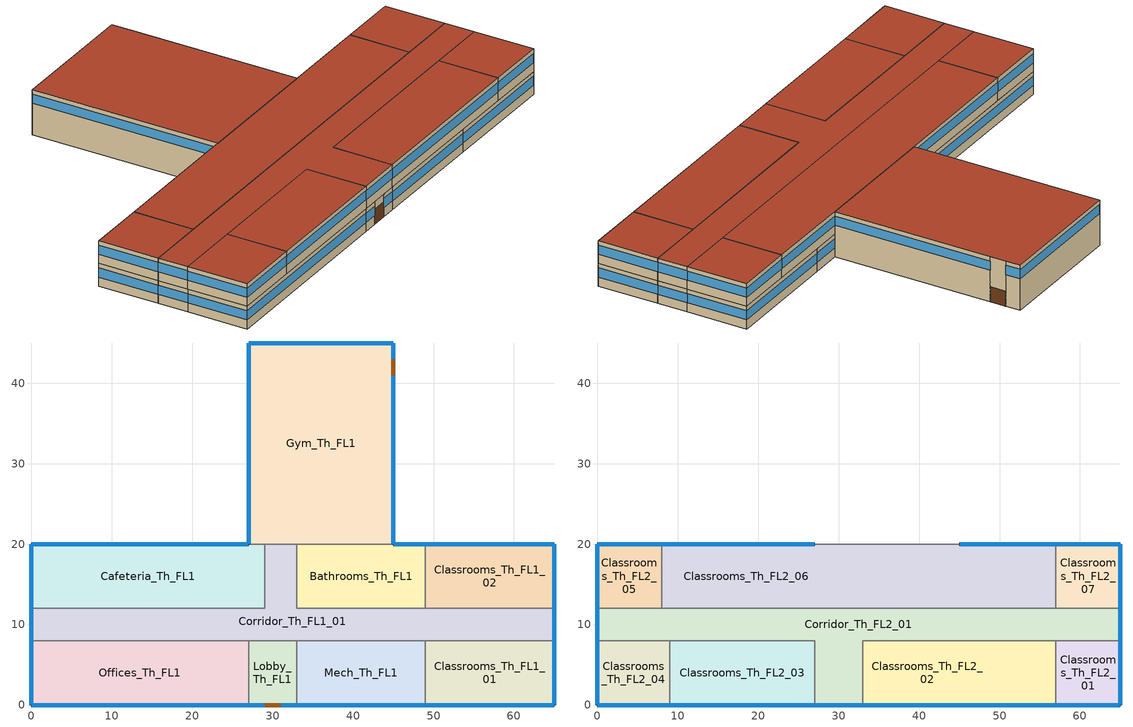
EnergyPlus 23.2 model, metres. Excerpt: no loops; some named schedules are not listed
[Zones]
Bathrooms_Th_FL1
 floor ground (School_Slab_Pre1970): 49,20 49,12 33,12 33,20 z0
 wall outside (School_ExtWall_Pre1970): 49,20 45,20 z0:3
 wall to Corridor_Th_FL1_01 (School_IntWall): 33,20 33,12 49,12 z0:3
 wall to Gym_Th_FL1 (School_IntWall): 45,20 33,20 z0:3
 wall to Classrooms_Th_FL1_02 (School_IntWall): 49,12 49,20 z0:3
 window (School_FixedWindow_old-construction): 48.97,20 45.03,20 z1.2:2.42
Cafeteria_Th_FL1
 floor ground (School_Slab_Pre1970): 29,20 29,12 0,12 0,20 z0
 wall outside (School_ExtWall_Pre1970): 27,20 0,20 0,12 z0:3
 wall to Corridor_Th_FL1_01 (School_IntWall): 0,12 29,12 29,20 z0:3
 wall to Gym_Th_FL1 (School_IntWall): 29,20 27,20 z0:3
 window (School_FixedWindow_old-construction): 26.97,20 0.03,20 z1.2:2.4; 0,19.97 0,12.03 z1.2:2.41
Classrooms_Th_FL1_01
 floor ground (School_Slab_Pre1970): 65,8 65,0 49,0 49,8 z0
 wall outside (School_ExtWall_Pre1970): 49,0 65,0 65,8 z0:3
 wall to Mech_Th_FL1 (School_IntWall): 49,8 49,0 z0:3
 wall to Corridor_Th_FL1_01 (School_IntWall): 65,8 49,8 z0:3
 window (School_OperableWindow_old-construction): 49.03,0 64.97,0 z1.2:2.4; 65,0.03 65,7.97 z1.2:2.41
Classrooms_Th_FL1_02
 floor ground (School_Slab_Pre1970): 65,20 65,12 49,12 49,20 z0
 wall outside (School_ExtWall_Pre1970): 65,12 65,20 49,20 z0:3
 wall to Corridor_Th_FL1_01 (School_IntWall): 49,12 65,12 z0:3
 window (School_OperableWindow_old-construction): 65,12.03 65,19.97 z1.2:2.41; 64.97,20 49.03,20 z1.2:2.4
Corridor_Th_FL1_01
 floor ground (School_Slab_Pre1970): 33,20 33,12 65,12 65,8 0,8 0,12 29,12 29,20 z0
 wall outside (School_ExtWall_Pre1970): 0,12 0,8 / 65,8 65,12 z0:3
 wall to Mech_Th_FL1 (School_IntWall): 49,8 33,8 z0:3
 wall to Lobby_Th_FL1 (School_IntWall): 33,8 27,8 z0:3
 wall to Gym_Th_FL1 (School_IntWall): 33,20 29,20 z0:3
 wall to Offices_Th_FL1 (School_IntWall): 27,8 0,8 z0:3
 window (School_FixedWindow_old-construction): 0,11.97 0,8.03 / 65,8.03 65,11.97 z1.2:2.42
Gym_Th_FL1
 floor ground (School_Slab_Pre1970): 45,45 45,20 27,20 27,45 z0
 wall outside (School_ExtWall_Pre1970): 45,20 45,40.97 45,43.03 45,45 27,45 27,20 z0:6
 wall to Classrooms_Th_FL2_06 (School_IntWall): 27,20 45,20 z3:6
 window (School_FixedWindow_old-construction): 27,44.97 27,20.03 z4.2:5.4; 44.97,45 27.03,45 / 45,20.03 45,40.95 z4.2:5.41; 45,43.05 45,44.97 z4.2:5.46
 door (School_Door_old-construction): 45,41 45,43 z0:2
 roof outside (School_Roof_Pre1970): 45,20 45,45 27,45 27,20 z6
Lobby_Th_FL1
 floor ground (School_Slab_Pre1970): 33,8 33,0 27,0 27,8 z0
 wall outside (School_ExtWall_Pre1970): 27,0 28.97,0 31.03,0 33,0 z0:3
 wall to Mech_Th_FL1 (School_IntWall): 33,0 33,8 z0:3
 wall to Offices_Th_FL1 (School_IntWall): 27,8 27,0 z0:3
 window (School_FixedWindow_old-construction): 27.03,0 28.95,0 / 31.05,0 32.97,0 z1.2:2.43
 door (School_Door_old-construction): 29,0 31,0 z0:2
Mech_Th_FL1
 floor ground (School_Slab_Pre1970): 49,8 49,0 33,0 33,8 z0
 wall outside (School_ExtWall_Pre1970): 33,0 49,0 z0:3
 window (School_FixedWindow_old-construction): 33.03,0 48.97,0 z1.2:2.4
Offices_Th_FL1
 floor ground (School_Slab_Pre1970): 27,8 27,0 0,0 0,8 z0
 wall outside (School_ExtWall_Pre1970): 0,8 0,0 27,0 z0:3
 window (School_FixedWindow_old-construction): 0,7.97 0,0.03 z1.2:2.41; 0.03,0 26.97,0 z1.2:2.4
Classrooms_Th_FL2_01
 floor to Classrooms_Th_FL1_01 (School_Floor_Pre1970): 65,8 65,0 57,0 57,8 z3
 wall outside (School_ExtWall_Pre1970): 57,0 65,0 65,8 z3:6
 wall to Classrooms_Th_FL2_02 (School_IntWall): 57,8 57,0 z3:6
 wall to Corridor_Th_FL2_01 (School_IntWall): 65,8 57,8 z3:6
 window (School_OperableWindow_old-construction): 57.03,0 64.97,0 / 65,0.03 65,7.97 z4.2:5.41
 roof outside (School_Roof_Pre1970): 65,0 65,8 57,8 57,0 z6
Classrooms_Th_FL2_02
 floor to Classrooms_Th_FL1_01 (School_Floor_Pre1970): 57,8 57,0 49,0 49,8 z3
 floor to Mech_Th_FL1 (School_Floor_Pre1970): 49,8 49,0 33,0 33,8 z3
 wall outside (School_ExtWall_Pre1970): 33,0 57,0 z3:6
 wall to Corridor_Th_FL2_01 (School_IntWall): 57,8 33,8 33,0 z3:6
 window (School_OperableWindow_old-construction): 33.03,0 56.97,0 z4.2:5.4
 roof outside (School_Roof_Pre1970): 57,0 57,8 33,8 33,0 z6
Classrooms_Th_FL2_03
 floor to Offices_Th_FL1 (School_Floor_Pre1970): 27,8 27,0 9,0 9,8 z3
 wall outside (School_ExtWall_Pre1970): 9,0 27,0 z3:6
 wall to Classrooms_Th_FL2_04 (School_IntWall): 9,8 9,0 z3:6
 wall to Corridor_Th_FL2_01 (School_IntWall): 27,0 27,8 9,8 z3:6
 window (School_OperableWindow_old-construction): 9.03,0 26.97,0 z4.2:5.4
 roof outside (School_Roof_Pre1970): 27,0 27,8 9,8 9,0 z6
Classrooms_Th_FL2_04
 floor to Offices_Th_FL1 (School_Floor_Pre1970): 9,8 9,0 0,0 0,8 z3
 wall outside (School_ExtWall_Pre1970): 0,8 0,0 9,0 z3:6
 wall to Corridor_Th_FL2_01 (School_IntWall): 9,8 0,8 z3:6
 window (School_OperableWindow_old-construction): 0,7.97 0,0.03 / 0.03,0 8.97,0 z4.2:5.41
 roof outside (School_Roof_Pre1970): 9,0 9,8 0,8 0,0 z6
Classrooms_Th_FL2_05
 floor to Cafeteria_Th_FL1 (School_Floor_Pre1970): 8,20 8,12 0,12 0,20 z3
 wall outside (School_ExtWall_Pre1970): 8,20 0,20 0,12 z3:6
 wall to Corridor_Th_FL2_01 (School_IntWall): 0,12 8,12 z3:6
 wall to Classrooms_Th_FL2_06 (School_IntWall): 8,12 8,20 z3:6
 window (School_OperableWindow_old-construction): 0,19.97 0,12.03 / 7.97,20 0.03,20 z4.2:5.41
 roof outside (School_Roof_Pre1970): 8,12 8,20 0,20 0,12 z6
Classrooms_Th_FL2_06
 floor to Classrooms_Th_FL1_02 (School_Floor_Pre1970): 57,20 57,12 49,12 49,20 z3
 floor to Corridor_Th_FL1_01 (School_Floor_Pre1970): 33,20 33,12 29,12 29,20 z3
 floor to Cafeteria_Th_FL1 (School_Floor_Pre1970): 29,20 29,12 8,12 8,20 z3
 floor to Bathrooms_Th_FL1 (School_Floor_Pre1970): 49,20 49,12 33,12 33,20 z3
 wall outside (School_ExtWall_Pre1970): 57,20 45,20 / 27,20 8,20 z3:6
 wall to Corridor_Th_FL2_01 (School_IntWall): 8,12 57,12 z3:6
 wall to Classrooms_Th_FL2_07 (School_IntWall): 57,12 57,20 z3:6
 window (School_OperableWindow_old-construction): 56.97,20 45.03,20 z4.2:5.41; 26.97,20 8.03,20 z4.2:5.4
 roof outside (School_Roof_Pre1970): 57,12 57,20 8,20 8,12 z6
Classrooms_Th_FL2_07
 floor to Classrooms_Th_FL1_02 (School_Floor_Pre1970): 65,20 65,12 57,12 57,20 z3
 wall outside (School_ExtWall_Pre1970): 65,12 65,20 57,20 z3:6
 wall to Corridor_Th_FL2_01 (School_IntWall): 57,12 65,12 z3:6
 window (School_OperableWindow_old-construction): 64.97,20 57.03,20 / 65,12.03 65,19.97 z4.2:5.41
 roof outside (School_Roof_Pre1970): 65,12 65,20 57,20 57,12 z6
Corridor_Th_FL2_01
 floor to Lobby_Th_FL1 (School_Floor_Pre1970): 33,8 33,0 27,0 27,8 z3
 floor to Corridor_Th_FL1_01 (School_Floor_Pre1970): 65,12 65,8 0,8 0,12 z3
 wall outside (School_ExtWall_Pre1970): 0,12 0,8 / 27,0 33,0 / 65,8 65,12 z3:6
 window (School_FixedWindow_old-construction): 0,11.97 0,8.03 / 65,8.03 65,11.97 z4.2:5.42; 27.03,0 32.97,0 z4.2:5.41
 roof outside (School_Roof_Pre1970): 33,0 33,8 65,8 65,12 0,12 0,8 27,8 27,0 z6
[Building]
Building 1: North Axis {deg}=-0; Temperature Convergence Tolerance Value {deltaC}=0.5
[Site:Location]
MONTREAL-TRUDEAU-IAP: Latitude {deg}=45.467; Longitude {deg}=-73.733; Time Zone {hr}=-5; Elevation {m}=36
[SizingPeriod:DesignDay] Day of Month=21; Dry-Bulb Temperature Range Modifier Type=DefaultMultipliers; Humidity Condition Type=Wetbulb; Barometric Pressure {Pa}=100893; Rain Indicator=No; Snow Indicator=No; Daylight Saving Time Indicator=No; Begin Environment Reset Mode=FullResetAtBeginEnvironment
Name | Month | Day Type | Maximum Dry-Bulb Temperature {C} | Daily Dry-Bulb Temperature Range {deltaC} | Wetbulb or DewPoint at Maximum Dry-Bulb {C} | Wind Speed {m/s} | Wind Direction {deg} | Solar Model Indicator | ASHRAE Clear Sky Optical Depth for Beam Irradiance (taub) | ASHRAE Clear Sky Optical Depth for Diffuse Irradiance (taud) | Sky Clearness
Montreal-Trudeau Intl AP Ann Clg .4% Condns DB=>MWB | 7 | SummerDesignDay | 30.3 | 8.8 | 22.1 | 5.4 | 230 | ASHRAETau | 0.431 | 2.246
Montreal-Trudeau Intl AP Ann Htg 99.6% Condns DB | 1 | WinterDesignDay | -22.9 | 0 | -22.9 | 4.3 | 260 | ASHRAEClearSky |  |  | 0
[Material] Thermal Absorptance=0.9; Visible Absorptance=0.5
Name | Roughness | Thickness {m} | Conductivity {W/m-K} | Density {kg/m3} | Specific Heat {J/kg-K} | Solar Absorptance
Brick Facade | MediumRough | 0.10159 | 1.311205 | 2080 | 921.096 | 0.6
ExtWallConcrete_Insulation_Pre1970 | MediumRough | 0.0312 | 0.034615 | 28.8 | 1214.172 | 0.5
Gypsum Board | Smooth | 0.016 | 0.16 | 800 | 837 | 0.3
Heavy Weight Concrete Int Floor | Rough | 0.1016 | 1.311 | 2240 | 836.8 | 0.5
Heavy Weight Concrete Slab | Rough | 0.3048 | 1.311 | 2240 | 836.8 | 0.5
Lightweight Concrete Roof | MediumRough | 0.0508102 | 0.360512 | 1280 | 837.36 | 0.5
Roof Gravel | MediumRough | 0.01271 | 1.443433 | 880 | 1674.72 | 0.7
Roof_Insulation_Pre1970 | MediumRough | 0.116 | 0.034615 | 28.8 | 1214.172 | 0.5
Wood_Furniture | Smooth | 0.05 | 0.2 | 600 | 2300 | 0.5
[Material:NoMass] Roughness=MediumRough; Thermal Absorptance=0.9
Name | Thermal Resistance {m2-K/W} | Solar Absorptance | Visible Absorptance
Air Layer | 0.157 | 0.7 | 0.7
Door panel | 0.475964 | 0.7 | 0.7
Flooring Tile | 0.13 | 0.5 | 0.2
[WindowMaterial:SimpleGlazingSystem] U-Factor {W/m2-K}=3.52036; Solar Heat Gain Coefficient=0.41
School_OldConstruction_FixedAssemblyWindow; School_OldConstruction_OperableAssemblyWindow
[Construction]
Furnishings 1; Furnishings 2: Wood_Furniture
School_Door_old-construction: Door panel
School_ExtWall_Pre1970: Brick Facade, Air Layer, ExtWallConcrete_Insulation_Pre1970, Gypsum Board
School_FixedWindow_old-construction: School_OldConstruction_FixedAssemblyWindow
School_Floor_Pre1970: Heavy Weight Concrete Int Floor, Flooring Tile
School_IntWall: Gypsum Board, Gypsum Board
School_OperableWindow_old-construction: School_OldConstruction_OperableAssemblyWindow
School_Roof_Pre1970: Roof Gravel, Roof_Insulation_Pre1970, Lightweight Concrete Roof
School_Slab_Pre1970: Heavy Weight Concrete Slab, Flooring Tile
[Zone] Multiplier=1; Part of Total Floor Area=Yes
Bathrooms_Th_FL1; Cafeteria_Th_FL1; Classrooms_Th_FL1_01; Classrooms_Th_FL1_02; Classrooms_Th_FL2_01; Classrooms_Th_FL2_02; Classrooms_Th_FL2_03; Classrooms_Th_FL2_04; Classrooms_Th_FL2_05; Classrooms_Th_FL2_06; Classrooms_Th_FL2_07; Corridor_Th_FL1_01; Corridor_Th_FL2_01; Gym_Th_FL1; Lobby_Th_FL1; Mech_Th_FL1; Offices_Th_FL1
[Space]
Name | Zone | Space Type
Bathrooms_FL1 | Bathrooms_Th_FL1 | Bathrooms
Cafeteria_FL1 | Cafeteria_Th_FL1 | Cafeteria
Classrooms_FL1_01 | Classrooms_Th_FL1_01 | Classroom
Classrooms_FL1_02 | Classrooms_Th_FL1_02 | Classroom
Classrooms_FL2_01 | Classrooms_Th_FL2_01 | Classroom
Classrooms_FL2_02 | Classrooms_Th_FL2_02 | Classroom
Classrooms_FL2_03 | Classrooms_Th_FL2_03 | Classroom
Classrooms_FL2_04 | Classrooms_Th_FL2_04 | Classroom
Classrooms_FL2_05 | Classrooms_Th_FL2_05 | Classroom
Classrooms_FL2_06 | Classrooms_Th_FL2_06 | Classroom
Classrooms_FL2_07 | Classrooms_Th_FL2_07 | Classroom
Corridor_FL1_01 | Corridor_Th_FL1_01 | Corridors
Corridor_FL2_01 | Corridor_Th_FL2_01 | Corridors
Gym_FL1 | Gym_Th_FL1 | Gym
Lobby_FL1 | Lobby_Th_FL1 | Lobby
Mech_FL1 | Mech_Th_FL1 | Mech
Offices_FL1 | Offices_Th_FL1 | Offices
[SpaceList]
Bathrooms: Bathrooms_FL1
Cafeteria: Cafeteria_FL1
Classroom: Classrooms_FL2_05, Classrooms_FL2_04, Classrooms_FL2_02, Classrooms_FL2_01, Classrooms_FL2_07, Classrooms_FL2_03, Classrooms_FL2_06, Classrooms_FL1_01, Classrooms_FL1_02
Corridors: Corridor_FL1_01, Corridor_FL2_01
Gym: Gym_FL1
Lobby: Lobby_FL1
Mech: Mech_FL1
Offices: Offices_FL1
[InternalMass] Surface Area {m2}=40
Name | Construction | Zone or ZoneList | Space or SpaceList
Bathrooms_FL1 Internal Mass 10 | Furnishings 1 | Bathrooms_Th_FL1 | Bathrooms_FL1
Classrooms_FL2_05 Internal Mass 11 | Furnishings 1 | Classrooms_Th_FL2_05 | Classrooms_FL2_05
Classrooms_FL2_04 Internal Mass 11 | Furnishings 1 | Classrooms_Th_FL2_04 | Classrooms_FL2_04
Classrooms_FL2_02 Internal Mass 11 | Furnishings 1 | Classrooms_Th_FL2_02 | Classrooms_FL2_02
Classrooms_FL2_01 Internal Mass 11 | Furnishings 1 | Classrooms_Th_FL2_01 | Classrooms_FL2_01
Classrooms_FL2_07 Internal Mass 11 | Furnishings 1 | Classrooms_Th_FL2_07 | Classrooms_FL2_07
Classrooms_FL2_03 Internal Mass 11 | Furnishings 1 | Classrooms_Th_FL2_03 | Classrooms_FL2_03
Classrooms_FL2_06 Internal Mass 11 | Furnishings 1 | Classrooms_Th_FL2_06 | Classrooms_FL2_06
Classrooms_FL1_01 Internal Mass 11 | Furnishings 1 | Classrooms_Th_FL1_01 | Classrooms_FL1_01
Classrooms_FL1_02 Internal Mass 11 | Furnishings 1 | Classrooms_Th_FL1_02 | Classrooms_FL1_02
Mech_FL1 Internal Mass 14 | Furnishings 2 | Mech_Th_FL1 | Mech_FL1
Offices_FL1 Internal Mass 13 | Furnishings 2 | Offices_Th_FL1 | Offices_FL1
[Lights] Schedule=School_LightingSchedule; Design Level Calculation Method=Watts/Area; Watts per Zone Floor Area {W/m2}=8; Fraction Radiant=0.4; Fraction Visible=0.2; Fraction Replaceable=1
Name | Zone or ZoneList or Space or SpaceList
Lights 8 | Bathrooms
Lights 2 | Cafeteria
Lights 3 | Classroom
Lights 4 | Corridors
Lights 5 | Gym
Lights 9 | Lobby
Lights 10 | Mech
Lights 7 | Offices
[People] Fraction Radiant=0.3; Activity Level Schedule=ACTIVITY_SCH; Enable ASHRAE 55 Comfort Warnings=No; Mean Radiant Temperature Calculation Type=ZoneAveraged; Thermal Comfort Model 1 Type=AdaptiveASH55
Name | Zone or ZoneList or Space or SpaceList | Number of People Schedule | Number of People Calculation Method | Number of People | Floor Area per Person {m2/person}
People 1 | Bathrooms | School_OccupantSchedule | People | 0
People 2 | Cafeteria | School_OccupantSchedule_Cafeteria | Area/Person |  | 0.929
People 4 | Classroom | School_OccupantSchedule | Area/Person |  | 3.4
People 5 | Corridors | School_OccupantSchedule | People | 0
People 3 | Gym | School_OccupantSchedule | People | 25
People 9 | Lobby | School_OccupantSchedule | People | 0
People 7 | Offices | School_OccupantSchedule | Area/Person |  | 18.579
[ZoneInfiltration:DesignFlowRate] Velocity Term Coefficient=0
Name | Zone or ZoneList or Space or SpaceList | Design Flow Rate Calculation Method | Flow Rate per Exterior Surface Area {m3/s-m2} | Constant Term Coefficient | Temperature Term Coefficient | Velocity Squared Term Coefficient | Schedule | Design Flow Rate {m3/s}
School Infiltration NIST OldConstruction HVACoff | Bathrooms | Flow/ExteriorArea | 0.00056896 | -0.0043 | 0.003 | 0.0215
School Infiltration NIST OldConstruction HVACoff 1 | Cafeteria | Flow/ExteriorArea | 0.00056896 | -0.0043 | 0.003 | 0.0215
School Infiltration NIST OldConstruction HVACoff 2 | Classroom | Flow/ExteriorArea | 0.00056896 | -0.0043 | 0.003 | 0.0215
School Infiltration NIST OldConstruction HVACoff 6 | Corridors | Flow/ExteriorArea | 0.00056896 | -0.0043 | 0.003 | 0.0215
School Infiltration NIST OldConstruction HVACoff 7 | Gym | Flow/ExteriorArea | 0.00056896 | -0.0043 | 0.003 | 0.0215
Lobby_Door_Infiltration 1 | Lobby | Flow/Zone |  | 1 | 0 | 0 | INFIL_Door_Opening_SCH | 3.03132
School Infiltration NIST OldConstruction HVACoff 3 | Lobby | Flow/ExteriorArea | 0.00056896 | -0.0043 | 0.003 | 0.0215
School Infiltration NIST OldConstruction HVACoff 4 | Mech | Flow/ExteriorArea | 0.00056896 | -0.0043 | 0.003 | 0.0215
School Infiltration NIST OldConstruction HVACoff 5 | Offices | Flow/ExteriorArea | 0.00056896 | -0.0043 | 0.003 | 0.0215
[ElectricEquipment] Schedule=School_PlugLoadSchedule; Design Level Calculation Method=Watts/Area; Watts per Zone Floor Area {W/m2}=5; Fraction Radiant=0.2
Name | Zone or ZoneList or Space or SpaceList
Electric Equipment 2 | Classroom
Electric Equipment 3 | Gym
Electric Equipment 5 | Offices
[ZoneVentilation:WindandStackOpenArea] Opening Area Fraction Schedule=Window_opening_fraction; Opening Effectiveness=Autocalculate; Discharge Coefficient for Opening=Autocalculate; Minimum Indoor Temperature {C}=22.1; Maximum Indoor Temperature {C}=100; Delta Temperature {deltaC}=-100; Minimum Outdoor Temperature {C}=-13; Maximum Outdoor Temperature {C}=30; Maximum Wind Speed {m/s}=40
Name | Zone or Space | Opening Area {m2} | Effective Angle {deg} | Height Difference {m}
Sub Surface 12_WindandStackOpenArea | Classrooms_Th_FL1_01 | 19.2 | 180 | 0.300956
Sub Surface 20_WindandStackOpenArea | Classrooms_Th_FL1_01 | 9.6 | 90 | 0.301917
Sub Surface 7_WindandStackOpenArea | Classrooms_Th_FL1_02 | 9.6 | 90 | 0.301917
Sub Surface 22_WindandStackOpenArea | Classrooms_Th_FL1_02 | 19.2 | 0 | 0.300956
Sub Surface 25_WindandStackOpenArea | Classrooms_Th_FL2_01 | 9.6 | 180 | 0.301917
Sub Surface 31_WindandStackOpenArea | Classrooms_Th_FL2_01 | 9.6 | 90 | 0.301917
Sub Surface 30_WindandStackOpenArea | Classrooms_Th_FL2_02 | 28.8 | 180 | 0.300636
Sub Surface 4_WindandStackOpenArea | Classrooms_Th_FL2_03 | 21.6 | 180 | 0.300849
Sub Surface 24_WindandStackOpenArea | Classrooms_Th_FL2_04 | 9.6 | 270 | 0.301917
Sub Surface 29_WindandStackOpenArea | Classrooms_Th_FL2_04 | 10.8 | 180 | 0.301703
Sub Surface 11_WindandStackOpenArea | Classrooms_Th_FL2_05 | 9.6 | 0 | 0.301917
Sub Surface 9_WindandStackOpenArea | Classrooms_Th_FL2_05 | 9.6 | 270 | 0.301917
Sub Surface 8_WindandStackOpenArea | Classrooms_Th_FL2_06 | 14.4 | 0 | 0.301275
Sub Surface 27_WindandStackOpenArea | Classrooms_Th_FL2_06 | 22.8 | 0 | 0.300804
Sub Surface 35_WindandStackOpenArea | Classrooms_Th_FL2_07 | 9.6 | 90 | 0.301917
Sub Surface 28_WindandStackOpenArea | Classrooms_Th_FL2_07 | 9.6 | 0 | 0.301917
[AvailabilityManager:Scheduled]
Name | Schedule
DOAS Cafeteria Availability Manager; DOAS Gym Availability Manager | HVACOperationSchd
OA System Gym 1 Availability Manager; OA System Gym 2 Availability Manager | Always On Discrete
[EnergyManagementSystem:Sensor]
Name | Output:Variable or Output:Meter | Output:Variable or Output:Meter Index Key
Tamb | Site Outdoor Air Drybulb Temperature
occ | Schedule Value | BLDG_OCC_SCH
[EnergyManagementSystem:Actuator]
V_sch: Actuated Component Unique=Window_opening_fraction; Actuated Component Type=Schedule:Year; Actuated Component Control Type=Schedule Value
[EnergyManagementSystem:Program]
Natural_Ventilation_Control: IF ((T1+T2+T3+T4+T5+T6+T7+T8+T9+T10)/10 > 21.5) && (occ>0) && (Tamb<(T1+T2+T3+T4+T5+T6+T7+T8+T9+T10)/10) && (Tamb>16); SET V_sch = 0.1; ELSEIF ((T1+T2+T3+T4+T5+T6+T7+T8+T9+T10)/10 > 21.5) && (occ>0) && (Tamb<(T1+T2+T3+T4+T5+T6+T7+T8+T9+T10)/10) && (Tamb>18); SET V_sch = 0.15; ELSE; SET V_sch = NULL; ENDIF
[EnergyManagementSystem:ProgramCallingManager]
Dummy Program Manager: BeginTimestepBeforePredictor; Natural_Ventilation_Control
[Schedule:Week:Daily]
Window_opening_fraction Week Rule - Jan1-Jan1: Schedule Day 30, Schedule Day 30, Schedule Day 30, Schedule Day 30, Schedule Day 30, Schedule Day 30, Schedule Day 30, Schedule Day 31, Schedule Day 32, Schedule Day 34, Schedule Day 29, Schedule Day 29
Window_opening_fraction Week Rule - Jan2-Dec31: Schedule Day 30, Schedule Day 29, Schedule Day 29, Schedule Day 29, Schedule Day 29, Schedule Day 29, Schedule Day 30, Schedule Day 31, Schedule Day 32, Schedule Day 34, Schedule Day 29, Schedule Day 29
[Schedule:Year]
School_LightingSchedule: School_LightingSchedule Week Rule - Jan1-Jan1, 1, 1, 1, 1, School_LightingSchedule Week Rule - Jan2-Jun25, 1, 2, 6, 25, School_LightingSchedule Week Rule - Jun26-Jul2, 6, 26, 7, 2, School_LightingSchedule Week Rule - Jul3-Aug27, 7, 3, 8, 27, School_LightingSchedule Week Rule - Aug28-Sep3, 8, 28, 9, 3, School_LightingSchedule Week Rule - Sep4-Dec31, 9, 4, 12, 31
School_OccupantSchedule: School_OccupantSchedule Week Rule - Jan1-Jan1, 1, 1, 1, 1, School_OccupantSchedule Week Rule - Jan2-Dec31, 1, 2, 12, 31
School_OccupantSchedule_Cafeteria: School_OccupantSchedule_Cafeteria Week Rule - Jan1-Dec31, 1, 1, 12, 31
School_PlugLoadSchedule: School_PlugLoadSchedule Week Rule - Jan1-Jan1, 1, 1, 1, 1, School_PlugLoadSchedule Week Rule - Jan2-Jun25, 1, 2, 6, 25, School_PlugLoadSchedule Week Rule - Jun26-Jul2, 6, 26, 7, 2, School_PlugLoadSchedule Week Rule - Jul3-Aug27, 7, 3, 8, 27, School_PlugLoadSchedule Week Rule - Aug28-Sep3, 8, 28, 9, 3, School_PlugLoadSchedule Week Rule - Sep4-Dec31, 9, 4, 12, 31
Window_opening_fraction: Window_opening_fraction Week Rule - Jan1-Jan1, 1, 1, 1, 1, Window_opening_fraction Week Rule - Jan2-Dec31, 1, 2, 12, 31
[Schedule:Compact]
ACTIVITY_SCH: Through: 12/31, For: AllDays, Until: 24:00, 120
HVACOperationSchd: Through: 12/31, For: Weekdays SummerDesignDay WinterDesignDay, Until: 07:00, 0, Until: 19:00, 1, Until: 24:00, 0, For: WeekEnds Holidays AllOtherDays, Until: 24:00, 0
BLDG_OCC_SCH: Through: 7/1, For: Weekdays, Until: 08:00, 0, Until: 09:00, 0.1, Until: 12:00, 0.9, Until: 16:00, 0.8, Until: 17:00, 0.5, Until: 18:00, 0.2, Until: 19:00, 0.1, Until: 24:00, 0, For: SummerDesignDay, Until: 09:00, 1e-09, Until: 16:00, 0.95, Until: 19:00, 0.15, Until: 24:00, 1e-09, For: WeekEnds WinterDesignDay Holidays AllOtherDays, Until: 24:00, 0, Through: 9/1, For: Weekdays, Until: 24:00, 0, For: SummerDesignDay, Until: 24:00, 1e-09, For: WeekEnds WinterDesignDay Holidays AllOtherDays, Until: 24:00, 0, Through: 12/31, For: Weekdays, Until: 08:00, 0, Until: 09:00, 0.1, Until: 12:00, 0.9, Until: 16:00, 0.8, Until: 17:00, 0.5, Until: 18:00, 0.2, Until: 19:00, 0.1, Until: 24:00, 0, For: SummerDesignDay, Until: 09:00, 1e-09, Until: 16:00, 0.95, Until: 19:00, 0.15, Until: 24:00, 1e-09, For: WeekEnds WinterDesignDay Holidays AllOtherDays, Until: 24:00, 0
INFIL_Door_Opening_SCH: Through: 12/31, For: Weekdays, Until: 07:00, 0, Until: 07:30, 0.1, Until: 08:00, 0.5, Until: 15:00, 0.05, Until: 15:30, 0.1, Until: 16:00, 0.5, Until: 18:00, 0.05, Until: 24:00, 0, For: Saturday Sunday Holidays AllOtherDays, Until: 24:00, 0
[Schedule:Constant]
Always On Discrete: Hourly Value=1
